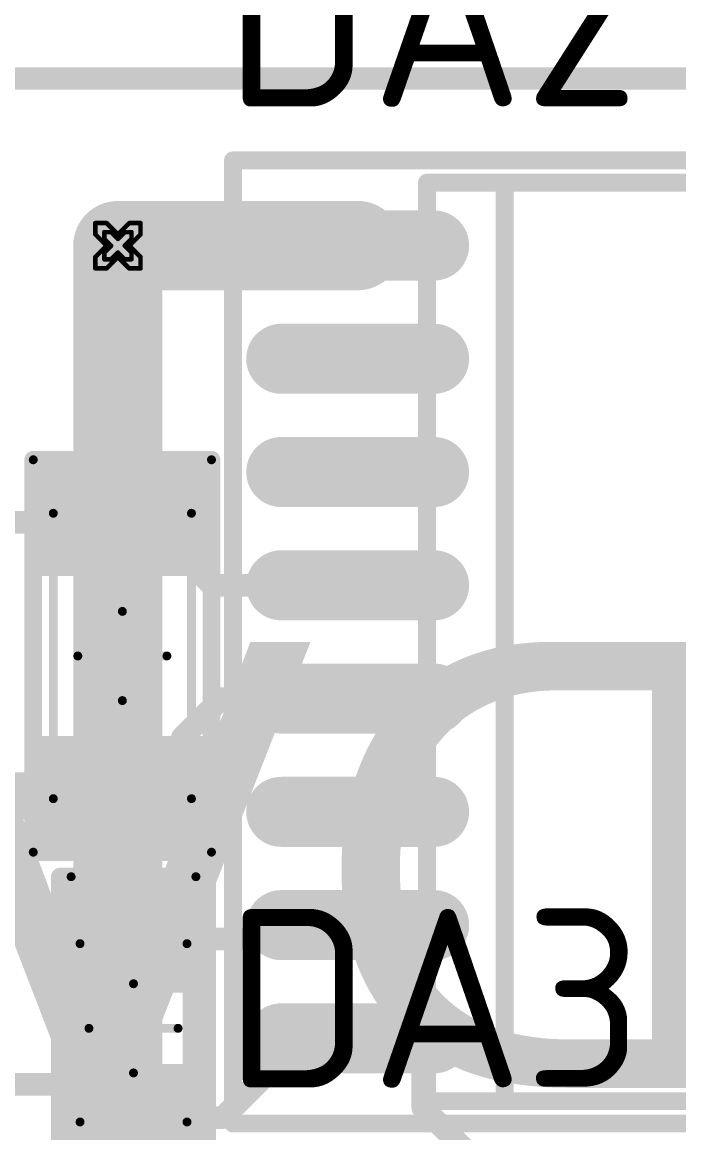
# Model space of a CAD drawing. Header units: millimetres. Extents: x 3219 to 51106, y -14166 to 2063.
# Drawn here: x 5537.65 to 5545.02, y 1778.16 to 1790.61 of the extents above; entities that cross this region are included whole.
import ezdxf

# ---------------------------------------------------------------- set-up
doc = ezdxf.new("R2010")
doc.units = ezdxf.units.MM
doc.layers.get('0').update_dxf_attribs({"lineweight": 53})
for name, color, linetype in [('Bottom Layer', 5, 'Continuous'), ('Bottom Solder', 6, 'Continuous'), ('Drill Drawing', 1, 'Continuous'), ('Mechanical 13', 56, 'Continuous'), ('Mechanical 15', 56, 'Continuous'), ('Top 3D Body', 76, 'Continuous'), ('Top Assembly', 56, 'Continuous'), ('Top Courtyard', 56, 'Continuous'), ('Top Layer', 1, 'Continuous'), ('Top Overlay', 2, 'Continuous'), ('Top Paste', 8, 'Continuous'), ('Top Solder', 216, 'Continuous')]:
    doc.layers.add(name, color=color, linetype=linetype)
doc.styles.add('Arial', font='arial.ttf', dxfattribs={"height": 3})
doc.styles.add('GOST type B', font='GOST_B.TTF', dxfattribs={"height": 3.5})

# ---------------------------------------------------------------- blocks, each defined once
blk = doc.blocks.new('1206_61')
at = {"layer": 'Top Layer'}
for points in [[(-1.99999981, -0.79999967), (-1.99999981, 0.7999996699999997), (-0.99999927, 0.79999967), (-0.9999992699999999, -0.7999996699999997)], [(0.99999927, -0.79999967), (0.9999992699999999, 0.7999996699999997), (1.99999981, 0.79999967), (1.99999981, -0.7999996699999997)]]:
    blk.add_hatch(color=1, dxfattribs=at).paths.add_polyline_path(points)
at = {"layer": 'Top Paste'}
for points in [[(-1.99999981, -0.79999967), (-1.99999981, 0.7999996699999997), (-0.99999927, 0.79999967), (-0.9999992699999999, -0.7999996699999997)], [(0.99999927, -0.79999967), (0.9999992699999999, 0.7999996699999997), (1.99999981, 0.79999967), (1.99999981, -0.7999996699999997)]]:
    blk.add_hatch(color=8, dxfattribs=at).paths.add_polyline_path(points)
at = {"layer": 'Top Solder'}
for points in [[(-2.10159981, -0.9015996700000002), (-2.10159981, 0.9015996699999999), (-0.8983992700000001, 0.9015996700000002), (-0.8983992699999997, -0.9015996699999999)], [(0.8983992700000001, -0.9015996700000002), (0.8983992699999997, 0.9015996699999999), (2.10159981, 0.9015996700000002), (2.10159981, -0.9015996699999999)]]:
    blk.add_hatch(color=216, dxfattribs=at).paths.add_polyline_path(points)
at = {"layer": 'Mechanical 13'}
for points in [[(-1.60000188, -0.77499972, 0.0999998, 0.0999998, 0), (-1.60000188, 0.77499972, 0.0999998, 0.0999998, 0)], [(1.59999934, 0.77499972, 0.0999998, 0.0999998, 0), (-1.60000188, 0.77499972, 0.0999998, 0.0999998, 0)], [(1.59999934, -0.77499972, 0.0999998, 0.0999998, 0), (1.59999934, 0.77499972, 0.0999998, 0.0999998, 0)], [(1.59999934, -0.77499972, 0.0999998, 0.0999998, 0), (-1.60000188, -0.77499972, 0.0999998, 0.0999998, 0)]]:
    blk.add_lwpolyline(points, format="xyseb", dxfattribs=at)
for points in [[(-1.62500056, 0.77499972, 0.0499999, 0.0499999, 1), (-1.5750032, 0.77499972, 0.0499999, 0.0499999, 1)], [(-1.62500056, 0.77499972, 0.0499999, 0.0499999, 1), (-1.5750032, 0.77499972, 0.0499999, 0.0499999, 1)], [(1.57500066, 0.77499972, 0.0499999, 0.0499999, 1), (1.62499802, 0.77499972, 0.0499999, 0.0499999, 1)], [(1.57500066, 0.77499972, 0.0499999, 0.0499999, 1), (1.62499802, 0.77499972, 0.0499999, 0.0499999, 1)], [(-1.62500056, -0.77499972, 0.0499999, 0.0499999, 1), (-1.5750032, -0.77499972, 0.0499999, 0.0499999, 1)], [(-1.62500056, -0.77499972, 0.0499999, 0.0499999, 1), (-1.5750032, -0.77499972, 0.0499999, 0.0499999, 1)], [(1.57500066, -0.77499972, 0.0499999, 0.0499999, 1), (1.62499802, -0.77499972, 0.0499999, 0.0499999, 1)], [(1.57500066, -0.77499972, 0.0499999, 0.0499999, 1), (1.62499802, -0.77499972, 0.0499999, 0.0499999, 1)]]:
    blk.add_lwpolyline(points, format="xyseb", close=True, dxfattribs=at)
at = {"layer": 'Mechanical 15'}
for points in [[(2.20000068, 1.00000054, 0.0999998, 0.0999998, 0), (-2.20000068, 1.00000054, 0.0999998, 0.0999998, 0)], [(-2.20000068, -1.00000054, 0.0999998, 0.0999998, 0), (-2.20000068, 1.00000054, 0.0999998, 0.0999998, 0)], [(2.20000068, -1.00000054, 0.0999998, 0.0999998, 0), (2.20000068, 1.00000054, 0.0999998, 0.0999998, 0)], [(0, -0.50000154, 0.0999998, 0.0999998, 0), (0, 0.499999, 0.0999998, 0.0999998, 0)], [(0.50000154, 0, 0.0999998, 0.0999998, 0), (-0.499999, 0, 0.0999998, 0.0999998, 0)], [(2.20000068, -1.00000054, 0.0999998, 0.0999998, 0), (-2.20000068, -1.00000054, 0.0999998, 0.0999998, 0)]]:
    blk.add_lwpolyline(points, format="xyseb", dxfattribs=at)
for points in [[(-2.22499936, 1.00000054, 0.0499999, 0.0499999, 1), (-2.175002, 1.00000054, 0.0499999, 0.0499999, 1)], [(-2.22499936, 1.00000054, 0.0499999, 0.0499999, 1), (-2.175002, 1.00000054, 0.0499999, 0.0499999, 1)], [(2.175002, 1.00000054, 0.0499999, 0.0499999, 1), (2.22499936, 1.00000054, 0.0499999, 0.0499999, 1)], [(2.175002, 1.00000054, 0.0499999, 0.0499999, 1), (2.22499936, 1.00000054, 0.0499999, 0.0499999, 1)], [(-0.02499868, 0.499999, 0.0499999, 0.0499999, 1), (0.02499868, 0.499999, 0.0499999, 0.0499999, 1)], [(-0.5249976799999999, 0, 0.0499999, 0.0499999, 1), (-0.47500032, 0, 0.0499999, 0.0499999, 1)], [(0.47500286, 0, 0.0499999, 0.0499999, 1), (0.52500022, 0, 0.0499999, 0.0499999, 1)], [(-0.02499868, -0.50000154, 0.0499999, 0.0499999, 1), (0.02499868, -0.50000154, 0.0499999, 0.0499999, 1)], [(-2.22499936, -1.00000054, 0.0499999, 0.0499999, 1), (-2.175002, -1.00000054, 0.0499999, 0.0499999, 1)], [(-2.22499936, -1.00000054, 0.0499999, 0.0499999, 1), (-2.175002, -1.00000054, 0.0499999, 0.0499999, 1)], [(2.175002, -1.00000054, 0.0499999, 0.0499999, 1), (2.22499936, -1.00000054, 0.0499999, 0.0499999, 1)], [(2.175002, -1.00000054, 0.0499999, 0.0499999, 1), (2.22499936, -1.00000054, 0.0499999, 0.0499999, 1)]]:
    blk.add_lwpolyline(points, format="xyseb", close=True, dxfattribs=at)
at = {"layer": 'Top Overlay'}
for points in [[(-2.20000068, -1.00000054, 0.1999996, 0.1999996, 0), (-2.20000068, 1.00000054, 0.1999996, 0.1999996, 0)], [(2.20000068, 1.00000054, 0.1999996, 0.1999996, 0), (-2.20000068, 1.00000054, 0.1999996, 0.1999996, 0)], [(2.20000068, -1.00000054, 0.1999996, 0.1999996, 0), (2.20000068, 1.00000054, 0.1999996, 0.1999996, 0)], [(2.20000068, -1.00000054, 0.1999996, 0.1999996, 0), (-2.20000068, -1.00000054, 0.1999996, 0.1999996, 0)]]:
    blk.add_lwpolyline(points, format="xyseb", dxfattribs=at)
for points in [[(-2.25000058, 1.00000054, 0.0999998, 0.0999998, 1), (-2.15000078, 1.00000054, 0.0999998, 0.0999998, 1)], [(-2.25000058, 1.00000054, 0.0999998, 0.0999998, 1), (-2.15000078, 1.00000054, 0.0999998, 0.0999998, 1)], [(2.15000078, 1.00000054, 0.0999998, 0.0999998, 1), (2.25000058, 1.00000054, 0.0999998, 0.0999998, 1)], [(2.15000078, 1.00000054, 0.0999998, 0.0999998, 1), (2.25000058, 1.00000054, 0.0999998, 0.0999998, 1)], [(-2.25000058, -1.00000054, 0.0999998, 0.0999998, 1), (-2.15000078, -1.00000054, 0.0999998, 0.0999998, 1)], [(-2.25000058, -1.00000054, 0.0999998, 0.0999998, 1), (-2.15000078, -1.00000054, 0.0999998, 0.0999998, 1)], [(2.15000078, -1.00000054, 0.0999998, 0.0999998, 1), (2.25000058, -1.00000054, 0.0999998, 0.0999998, 1)], [(2.15000078, -1.00000054, 0.0999998, 0.0999998, 1), (2.25000058, -1.00000054, 0.0999998, 0.0999998, 1)]]:
    blk.add_lwpolyline(points, format="xyseb", close=True, dxfattribs=at)
blk = doc.blocks.new('16_SOIC_W_106')
at = {"layer": 'Top Layer'}
h = blk.add_hatch(color=1, dxfattribs=at)
edge = h.paths.add_edge_path()
edge.add_arc((8.198170039999999, 2.54e-06), 0.29106622, 90, 270)
edge.add_line((8.198170039999999, -0.29106368), (9.91385368, -0.29106368))
edge.add_arc((9.91385368, 2.54e-06), 0.29106622, 270, 450)
edge.add_line((9.91385368, 0.29106876), (8.198170039999999, 0.29106876))
h = blk.add_hatch(color=1, dxfattribs=at)
edge = h.paths.add_edge_path()
edge.add_arc((8.19817258, -1.27), 0.29106622, 90, 270)
edge.add_line((8.19817258, -1.56106622), (9.91385622, -1.56106622))
edge.add_arc((9.91385622, -1.27), 0.29106622, 270, 450)
edge.add_line((9.91385622, -0.9789337799999999), (8.19817258, -0.9789337799999999))
h = blk.add_hatch(color=1, dxfattribs=at)
edge = h.paths.add_edge_path()
edge.add_arc((8.19817258, -2.53999746), 0.29106622, 90, 270)
edge.add_line((8.19817258, -2.83106368), (9.91385622, -2.83106368))
edge.add_arc((9.91385622, -2.53999746), 0.29106622, 270, 450)
edge.add_line((9.91385622, -2.24893124), (8.19817258, -2.24893124))
h = blk.add_hatch(color=1, dxfattribs=at)
edge = h.paths.add_edge_path()
edge.add_arc((8.19817258, -3.81000254), 0.29106622, 90, 270)
edge.add_line((8.19817258, -4.10106876), (9.91385622, -4.10106876))
edge.add_arc((9.91385622, -3.81000254), 0.29106622, 270, 450)
edge.add_line((9.91385622, -3.518936319999999), (8.19817258, -3.518936319999999))
h = blk.add_hatch(color=1, dxfattribs=at)
edge = h.paths.add_edge_path()
edge.add_arc((8.19817766, -5.08), 0.29106622, 90, 270)
edge.add_line((8.19817766, -5.371066219999999), (9.913861299999999, -5.371066219999999))
edge.add_arc((9.913861299999999, -5.08), 0.29106622, 270, 450)
edge.add_line((9.913861299999999, -4.78893378), (8.19817766, -4.78893378))
h = blk.add_hatch(color=1, dxfattribs=at)
edge = h.paths.add_edge_path()
edge.add_arc((8.19817258, -6.35), 0.29106622, 90, 270)
edge.add_line((8.19817258, -6.64106622), (9.91385622, -6.64106622))
edge.add_arc((9.91385622, -6.35), 0.29106622, 270, 450)
edge.add_line((9.91385622, -6.058933779999999), (8.19817258, -6.058933779999999))
h = blk.add_hatch(color=1, dxfattribs=at)
edge = h.paths.add_edge_path()
edge.add_arc((8.19816496, -7.619999999999999), 0.29106622, 90, 270)
edge.add_line((8.19816496, -7.911066219999999), (9.9138486, -7.911066219999999))
edge.add_arc((9.9138486, -7.619999999999999), 0.29106622, 270, 450)
edge.add_line((9.9138486, -7.328933779999999), (8.19816496, -7.328933779999999))
h = blk.add_hatch(color=1, dxfattribs=at)
edge = h.paths.add_edge_path()
edge.add_arc((8.19817258, -8.889997459999998), 0.29106622, 90, 270)
edge.add_line((8.19817258, -9.18106368), (9.91385622, -9.18106368))
edge.add_arc((9.91385622, -8.889997459999998), 0.29106622, 270, 450)
edge.add_line((9.91385622, -8.59893124), (8.19817258, -8.59893124))
at = {"layer": 'Top Paste'}
h = blk.add_hatch(color=8, dxfattribs=at)
edge = h.paths.add_edge_path()
edge.add_arc((8.198170039999999, 2.54e-06), 0.29106622, 90, 270)
edge.add_line((8.198170039999999, -0.29106368), (9.91385368, -0.29106368))
edge.add_arc((9.91385368, 2.54e-06), 0.29106622, 270, 450)
edge.add_line((9.91385368, 0.29106876), (8.198170039999999, 0.29106876))
h = blk.add_hatch(color=8, dxfattribs=at)
edge = h.paths.add_edge_path()
edge.add_arc((8.19817258, -1.27), 0.29106622, 90, 270)
edge.add_line((8.19817258, -1.56106622), (9.91385622, -1.56106622))
edge.add_arc((9.91385622, -1.27), 0.29106622, 270, 450)
edge.add_line((9.91385622, -0.9789337799999999), (8.19817258, -0.9789337799999999))
h = blk.add_hatch(color=8, dxfattribs=at)
edge = h.paths.add_edge_path()
edge.add_arc((8.19817258, -2.53999746), 0.29106622, 90, 270)
edge.add_line((8.19817258, -2.83106368), (9.91385622, -2.83106368))
edge.add_arc((9.91385622, -2.53999746), 0.29106622, 270, 450)
edge.add_line((9.91385622, -2.24893124), (8.19817258, -2.24893124))
h = blk.add_hatch(color=8, dxfattribs=at)
edge = h.paths.add_edge_path()
edge.add_arc((8.19817258, -3.81000254), 0.29106622, 90, 270)
edge.add_line((8.19817258, -4.10106876), (9.91385622, -4.10106876))
edge.add_arc((9.91385622, -3.81000254), 0.29106622, 270, 450)
edge.add_line((9.91385622, -3.518936319999999), (8.19817258, -3.518936319999999))
h = blk.add_hatch(color=8, dxfattribs=at)
edge = h.paths.add_edge_path()
edge.add_arc((8.19817766, -5.08), 0.29106622, 90, 270)
edge.add_line((8.19817766, -5.371066219999999), (9.913861299999999, -5.371066219999999))
edge.add_arc((9.913861299999999, -5.08), 0.29106622, 270, 450)
edge.add_line((9.913861299999999, -4.78893378), (8.19817766, -4.78893378))
h = blk.add_hatch(color=8, dxfattribs=at)
edge = h.paths.add_edge_path()
edge.add_arc((8.19817258, -6.35), 0.29106622, 90, 270)
edge.add_line((8.19817258, -6.64106622), (9.91385622, -6.64106622))
edge.add_arc((9.91385622, -6.35), 0.29106622, 270, 450)
edge.add_line((9.91385622, -6.058933779999999), (8.19817258, -6.058933779999999))
h = blk.add_hatch(color=8, dxfattribs=at)
edge = h.paths.add_edge_path()
edge.add_arc((8.19816496, -7.619999999999999), 0.29106622, 90, 270)
edge.add_line((8.19816496, -7.911066219999999), (9.9138486, -7.911066219999999))
edge.add_arc((9.9138486, -7.619999999999999), 0.29106622, 270, 450)
edge.add_line((9.9138486, -7.328933779999999), (8.19816496, -7.328933779999999))
h = blk.add_hatch(color=8, dxfattribs=at)
edge = h.paths.add_edge_path()
edge.add_arc((8.19817258, -8.889997459999998), 0.29106622, 90, 270)
edge.add_line((8.19817258, -9.18106368), (9.91385622, -9.18106368))
edge.add_arc((9.91385622, -8.889997459999998), 0.29106622, 270, 450)
edge.add_line((9.91385622, -8.59893124), (8.19817258, -8.59893124))
at = {"layer": 'Top Solder'}
h = blk.add_hatch(color=216, dxfattribs=at)
edge = h.paths.add_edge_path()
edge.add_arc((8.198170039999999, 2.54e-06), 0.39266622, 90, 270)
edge.add_line((8.198170039999999, -0.39266368), (9.91385368, -0.39266368))
edge.add_arc((9.91385368, 2.54e-06), 0.39266622, 270, 450)
edge.add_line((9.91385368, 0.39266876), (8.198170039999999, 0.39266876))
h = blk.add_hatch(color=216, dxfattribs=at)
edge = h.paths.add_edge_path()
edge.add_arc((8.19817258, -1.27), 0.39266622, 90, 270)
edge.add_line((8.19817258, -1.66266622), (9.91385622, -1.66266622))
edge.add_arc((9.91385622, -1.27), 0.39266622, 270, 450)
edge.add_line((9.91385622, -0.87733378), (8.19817258, -0.87733378))
h = blk.add_hatch(color=216, dxfattribs=at)
edge = h.paths.add_edge_path()
edge.add_arc((8.19817258, -2.53999746), 0.39266622, 90, 270)
edge.add_line((8.19817258, -2.93266368), (9.91385622, -2.93266368))
edge.add_arc((9.91385622, -2.53999746), 0.39266622, 270, 450)
edge.add_line((9.91385622, -2.14733124), (8.19817258, -2.14733124))
h = blk.add_hatch(color=216, dxfattribs=at)
edge = h.paths.add_edge_path()
edge.add_arc((8.19817258, -3.81000254), 0.39266622, 90, 270)
edge.add_line((8.19817258, -4.20266876), (9.91385622, -4.20266876))
edge.add_arc((9.91385622, -3.81000254), 0.39266622, 270, 450)
edge.add_line((9.91385622, -3.41733632), (8.19817258, -3.41733632))
h = blk.add_hatch(color=216, dxfattribs=at)
edge = h.paths.add_edge_path()
edge.add_arc((8.19817766, -5.08), 0.39266622, 90, 270)
edge.add_line((8.19817766, -5.47266622), (9.913861299999999, -5.47266622))
edge.add_arc((9.913861299999999, -5.08), 0.39266622, 270, 450)
edge.add_line((9.913861299999999, -4.687333779999999), (8.19817766, -4.687333779999999))
h = blk.add_hatch(color=216, dxfattribs=at)
edge = h.paths.add_edge_path()
edge.add_arc((8.19817258, -6.35), 0.39266622, 90, 270)
edge.add_line((8.19817258, -6.74266622), (9.91385622, -6.74266622))
edge.add_arc((9.91385622, -6.35), 0.39266622, 270, 450)
edge.add_line((9.91385622, -5.957333779999999), (8.19817258, -5.957333779999999))
h = blk.add_hatch(color=216, dxfattribs=at)
edge = h.paths.add_edge_path()
edge.add_arc((8.19816496, -7.619999999999999), 0.39266622, 90, 270)
edge.add_line((8.19816496, -8.01266622), (9.9138486, -8.01266622))
edge.add_arc((9.9138486, -7.619999999999999), 0.39266622, 270, 450)
edge.add_line((9.9138486, -7.227333779999999), (8.19816496, -7.227333779999999))
h = blk.add_hatch(color=216, dxfattribs=at)
edge = h.paths.add_edge_path()
edge.add_arc((8.19817258, -8.889997459999998), 0.39266622, 90, 270)
edge.add_line((8.19817258, -9.282663679999999), (9.91385622, -9.282663679999999))
edge.add_arc((9.91385622, -8.889997459999998), 0.39266622, 270, 450)
edge.add_line((9.91385622, -8.49733124), (8.19817258, -8.49733124))
at = {"layer": 'Top 3D Body'}
for points in [[(8.2779997, 0.7050023999999999, 0.1999996, 0.1999996, 0), (0.77799946, 0.7049922399999999, 0.1999996, 0.1999996, 0)], [(8.27800478, -9.59499732, 0.1999996, 0.1999996, 0), (8.2779997, 0.7050023999999999, 0.1999996, 0.1999996, 0)], [(8.27800478, -9.59499732, 0.1999996, 0.1999996, 0), (0.77801216, -9.59499732, 0.1999996, 0.1999996, 0)]]:
    blk.add_lwpolyline(points, format="xyseb", dxfattribs=at)
for points in [[(8.2279998, 0.7050023999999999, 0.0999998, 0.0999998, 1), (8.3279996, 0.7050023999999999, 0.0999998, 0.0999998, 1)], [(8.2279998, 0.7050023999999999, 0.0999998, 0.0999998, 1), (8.3279996, 0.7050023999999999, 0.0999998, 0.0999998, 1)], [(8.228004879999999, -9.59499732, 0.0999998, 0.0999998, 1), (8.32800468, -9.59499732, 0.0999998, 0.0999998, 1)], [(8.228004879999999, -9.59499732, 0.0999998, 0.0999998, 1), (8.32800468, -9.59499732, 0.0999998, 0.0999998, 1)]]:
    blk.add_lwpolyline(points, format="xyseb", close=True, dxfattribs=at)
at = {"layer": 'Top Assembly'}
for points in [[(10.45492194, 0.9549942799999999, 0.1999996, 0.1999996, 0), (-1.39891262, 0.9550044400000001, 0.1999996, 0.1999996, 0)], [(10.45492956, -9.84499936, 0.1999996, 0.1999996, 0), (10.45492194, 0.9549942799999999, 0.1999996, 0.1999996, 0)], [(10.45492956, -9.84499936, 0.1999996, 0.1999996, 0), (-1.39891262, -9.84499936, 0.1999996, 0.1999996, 0)]]:
    blk.add_lwpolyline(points, format="xyseb", dxfattribs=at)
for points in [[(10.40492204, 0.9549942799999999, 0.0999998, 0.0999998, 1), (10.50492184, 0.9549942799999999, 0.0999998, 0.0999998, 1)], [(10.40492204, 0.9549942799999999, 0.0999998, 0.0999998, 1), (10.50492184, 0.9549942799999999, 0.0999998, 0.0999998, 1)], [(10.40492966, -9.84499936, 0.0999998, 0.0999998, 1), (10.50492946, -9.84499936, 0.0999998, 0.0999998, 1)], [(10.40492966, -9.84499936, 0.0999998, 0.0999998, 1), (10.50492946, -9.84499936, 0.0999998, 0.0999998, 1)]]:
    blk.add_lwpolyline(points, format="xyseb", close=True, dxfattribs=at)
at = {"layer": 'Top Courtyard'}
for points in [[(10.45492194, 0.9549942799999999, 0.1999996, 0.1999996, 0), (-1.39891262, 0.9550044400000001, 0.1999996, 0.1999996, 0)], [(10.45492956, -9.84499936, 0.1999996, 0.1999996, 0), (10.45492194, 0.9549942799999999, 0.1999996, 0.1999996, 0)], [(10.45492956, -9.84499936, 0.1999996, 0.1999996, 0), (-1.39891262, -9.84499936, 0.1999996, 0.1999996, 0)]]:
    blk.add_lwpolyline(points, format="xyseb", dxfattribs=at)
for points in [[(10.40492204, 0.9549942799999999, 0.0999998, 0.0999998, 1), (10.50492184, 0.9549942799999999, 0.0999998, 0.0999998, 1)], [(10.40492204, 0.9549942799999999, 0.0999998, 0.0999998, 1), (10.50492184, 0.9549942799999999, 0.0999998, 0.0999998, 1)], [(10.40492966, -9.84499936, 0.0999998, 0.0999998, 1), (10.50492946, -9.84499936, 0.0999998, 0.0999998, 1)], [(10.40492966, -9.84499936, 0.0999998, 0.0999998, 1), (10.50492946, -9.84499936, 0.0999998, 0.0999998, 1)]]:
    blk.add_lwpolyline(points, format="xyseb", close=True, dxfattribs=at)
at = {"layer": 'Top Overlay'}
for points in [[(7.4071099, 0.70500748, 0.1999996, 0.1999996, 0), (1.64890196, 0.7050023999999999, 0.1999996, 0.1999996, 0)], [(7.4071099, 0.70500748, 0.1999996, 0.1999996, 0), (7.40710482, -9.59499986, 0.1999996, 0.1999996, 0)], [(7.40710482, -9.59499986, 0.1999996, 0.1999996, 0), (1.64890196, -9.595004939999999, 0.1999996, 0.1999996, 0)]]:
    blk.add_lwpolyline(points, format="xyseb", dxfattribs=at)
for points in [[(7.35711, 0.70500748, 0.0999998, 0.0999998, 1), (7.4571098, 0.70500748, 0.0999998, 0.0999998, 1)], [(7.35711, 0.70500748, 0.0999998, 0.0999998, 1), (7.4571098, 0.70500748, 0.0999998, 0.0999998, 1)], [(7.35710492, -9.59499986, 0.0999998, 0.0999998, 1), (7.457104719999999, -9.59499986, 0.0999998, 0.0999998, 1)], [(7.35710492, -9.59499986, 0.0999998, 0.0999998, 1), (7.457104719999999, -9.59499986, 0.0999998, 0.0999998, 1)]]:
    blk.add_lwpolyline(points, format="xyseb", close=True, dxfattribs=at)
at = {"layer": 'Top Assembly', "style": 'Arial'}
blk.add_text('DA2', height=5.00000016, dxfattribs=at).set_placement((4.527986879999999, -4.44501524))
blk = doc.blocks.new('CAP__0805_118')
at = {"layer": 'Top Layer'}
for points in [[(-1.50000081, -0.6250000200000001), (-1.50000081, 0.6250000199999999), (-0.5000002700000001, 0.6250000200000001), (-0.5000002699999999, -0.6250000199999999)], [(0.5000002700000001, -0.6250000200000001), (0.5000002699999999, 0.6250000199999999), (1.50000081, 0.6250000200000001), (1.50000081, -0.6250000199999999)]]:
    blk.add_hatch(color=1, dxfattribs=at).paths.add_polyline_path(points)
at = {"layer": 'Top Paste'}
for points in [[(-1.50000081, -0.6250000200000001), (-1.50000081, 0.6250000199999999), (-0.5000002700000001, 0.6250000200000001), (-0.5000002699999999, -0.6250000199999999)], [(0.5000002700000001, -0.6250000200000001), (0.5000002699999999, 0.6250000199999999), (1.50000081, 0.6250000200000001), (1.50000081, -0.6250000199999999)]]:
    blk.add_hatch(color=8, dxfattribs=at).paths.add_polyline_path(points)
at = {"layer": 'Top Solder'}
for points in [[(-1.60160081, -0.7266000200000001), (-1.60160081, 0.7266000199999998), (-0.3984002700000001, 0.7266000200000001), (-0.3984002699999999, -0.7266000199999998)], [(0.3984002700000001, -0.7266000200000001), (0.3984002699999999, 0.7266000199999998), (1.60160081, 0.7266000200000001), (1.60160081, -0.7266000199999998)]]:
    blk.add_hatch(color=216, dxfattribs=at).paths.add_polyline_path(points)
at = {"layer": 'Mechanical 13'}
for points in [[(1.05000044, 0.5999987999999999, 0.0999998, 0.0999998, 0), (-0.94918784, 0.5999987999999999, 0.0999998, 0.0999998, 0)], [(-0.94918784, -0.5999987999999999, 0.0999998, 0.0999998, 0), (-0.94918784, 0.5999987999999999, 0.0999998, 0.0999998, 0)], [(1.05000044, -0.5999987999999999, 0.0999998, 0.0999998, 0), (1.05000044, 0.5999987999999999, 0.0999998, 0.0999998, 0)], [(1.05000044, -0.5999987999999999, 0.0999998, 0.0999998, 0), (-0.94918784, -0.5999987999999999, 0.0999998, 0.0999998, 0)]]:
    blk.add_lwpolyline(points, format="xyseb", dxfattribs=at)
for points in [[(-0.97418652, 0.5999987999999999, 0.0499999, 0.0499999, 1), (-0.92418916, 0.5999987999999999, 0.0499999, 0.0499999, 1)], [(-0.97418652, 0.5999987999999999, 0.0499999, 0.0499999, 1), (-0.92418916, 0.5999987999999999, 0.0499999, 0.0499999, 1)], [(1.02500176, 0.5999987999999999, 0.0499999, 0.0499999, 1), (1.07499912, 0.5999987999999999, 0.0499999, 0.0499999, 1)], [(1.02500176, 0.5999987999999999, 0.0499999, 0.0499999, 1), (1.07499912, 0.5999987999999999, 0.0499999, 0.0499999, 1)], [(-0.97418652, -0.5999987999999999, 0.0499999, 0.0499999, 1), (-0.92418916, -0.5999987999999999, 0.0499999, 0.0499999, 1)], [(-0.97418652, -0.5999987999999999, 0.0499999, 0.0499999, 1), (-0.92418916, -0.5999987999999999, 0.0499999, 0.0499999, 1)], [(1.02500176, -0.5999987999999999, 0.0499999, 0.0499999, 1), (1.07499912, -0.5999987999999999, 0.0499999, 0.0499999, 1)], [(1.02500176, -0.5999987999999999, 0.0499999, 0.0499999, 1), (1.07499912, -0.5999987999999999, 0.0499999, 0.0499999, 1)]]:
    blk.add_lwpolyline(points, format="xyseb", close=True, dxfattribs=at)
at = {"layer": 'Mechanical 15'}
for points in [[(-1.69999914, -0.7000011399999999, 0.0999998, 0.0999998, 0), (-1.69999914, 0.7000011399999999, 0.0999998, 0.0999998, 0)], [(1.69999914, 0.7000011399999999, 0.0999998, 0.0999998, 0), (-1.69999914, 0.7000011399999999, 0.0999998, 0.0999998, 0)], [(1.69999914, -0.7000011399999999, 0.0999998, 0.0999998, 0), (1.69999914, 0.7000011399999999, 0.0999998, 0.0999998, 0)], [(0, -0.499999, 0.0999998, 0.0999998, 0), (0, 0.499999, 0.0999998, 0.0999998, 0)], [(0.50000154, 0, 0.0999998, 0.0999998, 0), (-0.499999, 0, 0.0999998, 0.0999998, 0)], [(1.69999914, -0.7000011399999999, 0.0999998, 0.0999998, 0), (-1.69999914, -0.7000011399999999, 0.0999998, 0.0999998, 0)]]:
    blk.add_lwpolyline(points, format="xyseb", dxfattribs=at)
for points in [[(-1.72499782, 0.7000011399999999, 0.0499999, 0.0499999, 1), (-1.67500046, 0.7000011399999999, 0.0499999, 0.0499999, 1)], [(-1.72499782, 0.7000011399999999, 0.0499999, 0.0499999, 1), (-1.67500046, 0.7000011399999999, 0.0499999, 0.0499999, 1)], [(1.67500046, 0.7000011399999999, 0.0499999, 0.0499999, 1), (1.72499782, 0.7000011399999999, 0.0499999, 0.0499999, 1)], [(1.67500046, 0.7000011399999999, 0.0499999, 0.0499999, 1), (1.72499782, 0.7000011399999999, 0.0499999, 0.0499999, 1)], [(-0.02499868, 0.499999, 0.0499999, 0.0499999, 1), (0.02499868, 0.499999, 0.0499999, 0.0499999, 1)], [(-0.5249976799999999, 0, 0.0499999, 0.0499999, 1), (-0.47500032, 0, 0.0499999, 0.0499999, 1)], [(0.47500286, 0, 0.0499999, 0.0499999, 1), (0.52500022, 0, 0.0499999, 0.0499999, 1)], [(-0.02499868, -0.499999, 0.0499999, 0.0499999, 1), (0.02499868, -0.499999, 0.0499999, 0.0499999, 1)], [(-1.72499782, -0.7000011399999999, 0.0499999, 0.0499999, 1), (-1.67500046, -0.7000011399999999, 0.0499999, 0.0499999, 1)], [(-1.72499782, -0.7000011399999999, 0.0499999, 0.0499999, 1), (-1.67500046, -0.7000011399999999, 0.0499999, 0.0499999, 1)], [(1.67500046, -0.7000011399999999, 0.0499999, 0.0499999, 1), (1.72499782, -0.7000011399999999, 0.0499999, 0.0499999, 1)], [(1.67500046, -0.7000011399999999, 0.0499999, 0.0499999, 1), (1.72499782, -0.7000011399999999, 0.0499999, 0.0499999, 1)]]:
    blk.add_lwpolyline(points, format="xyseb", close=True, dxfattribs=at)
at = {"layer": 'Top Overlay'}
for points in [[(1.69999914, 0.8249996199999998, 0.1999996, 0.1999996, 0), (-1.69999914, 0.8249996199999998, 0.1999996, 0.1999996, 0)], [(-1.69999914, -0.8249996199999998, 0.1999996, 0.1999996, 0), (-1.69999914, 0.8249996199999998, 0.1999996, 0.1999996, 0)], [(1.69999914, -0.8249996199999998, 0.1999996, 0.1999996, 0), (1.69999914, 0.8249996199999998, 0.1999996, 0.1999996, 0)], [(1.69999914, -0.8249996199999998, 0.1999996, 0.1999996, 0), (-1.69999914, -0.8249996199999998, 0.1999996, 0.1999996, 0)]]:
    blk.add_lwpolyline(points, format="xyseb", dxfattribs=at)
for points in [[(-1.74999904, 0.8249996199999998, 0.0999998, 0.0999998, 1), (-1.64999924, 0.8249996199999998, 0.0999998, 0.0999998, 1)], [(-1.74999904, 0.8249996199999998, 0.0999998, 0.0999998, 1), (-1.64999924, 0.8249996199999998, 0.0999998, 0.0999998, 1)], [(1.64999924, 0.8249996199999998, 0.0999998, 0.0999998, 1), (1.74999904, 0.8249996199999998, 0.0999998, 0.0999998, 1)], [(1.64999924, 0.8249996199999998, 0.0999998, 0.0999998, 1), (1.74999904, 0.8249996199999998, 0.0999998, 0.0999998, 1)], [(-1.74999904, -0.8249996199999998, 0.0999998, 0.0999998, 1), (-1.64999924, -0.8249996199999998, 0.0999998, 0.0999998, 1)], [(-1.74999904, -0.8249996199999998, 0.0999998, 0.0999998, 1), (-1.64999924, -0.8249996199999998, 0.0999998, 0.0999998, 1)], [(1.64999924, -0.8249996199999998, 0.0999998, 0.0999998, 1), (1.74999904, -0.8249996199999998, 0.0999998, 0.0999998, 1)], [(1.64999924, -0.8249996199999998, 0.0999998, 0.0999998, 1), (1.74999904, -0.8249996199999998, 0.0999998, 0.0999998, 1)]]:
    blk.add_lwpolyline(points, format="xyseb", close=True, dxfattribs=at)

msp = doc.modelspace()

# ---------------------------------------------------------------- hatches: boundary and pattern name
at = {"layer": 'Bottom Layer'}
h = msp.add_hatch(color=5, dxfattribs=at)
edge = h.paths.add_edge_path()
edge.add_arc((5538.728539925323, 1788.108105929654), 0.3999992, 0, 360)
at = {"layer": 'Bottom Solder'}
h = msp.add_hatch(color=6, dxfattribs=at)
edge = h.paths.add_edge_path()
edge.add_arc((5538.728539925323, 1788.108105929654), 0.5015992, 0, 360)
at = {"layer": 'Top Layer'}
h = msp.add_hatch(color=1, dxfattribs=at)
edge = h.paths.add_edge_path()
edge.add_arc((5538.728539925323, 1788.108105929654), 0.3999992, 0, 360)
at = {"layer": 'Top Solder'}
h = msp.add_hatch(color=216, dxfattribs=at)
edge = h.paths.add_edge_path()
edge.add_arc((5538.728539925323, 1788.108105929654), 0.5015992, 0, 360)

# ---------------------------------------------------------------- linework, layer by layer
at = {"layer": 'Bottom Layer'}
msp.add_lwpolyline([(5538.728539925323, 1776.608106069654, 1.00000054, 1.00000054, 0), (5538.728539925323, 1788.108105929654, 1.00000054, 1.00000054, 0)], format="xyseb", dxfattribs=at)
msp.add_lwpolyline([(5538.478540425323, 1788.108105929654, 0.499999, 0.499999, 1), (5538.978539425323, 1788.108105929654, 0.499999, 0.499999, 1)], format="xyseb", close=True, dxfattribs=at)
at = {"layer": 'Drill Drawing'}
for points in [[(5538.474539925326, 1788.235105929654, 0.0508, 0.0508, 0), (5538.474539925326, 1788.362105929654, 0.0508, 0.0508, 0)], [(5538.474539925326, 1788.362105929654, 0.0508, 0.0508, 0), (5538.601539925327, 1788.362105929654, 0.0508, 0.0508, 0)], [(5538.601539925327, 1788.362105929654, 0.0508, 0.0508, 0), (5538.728539925323, 1788.235105929654, 0.0508, 0.0508, 0)], [(5538.728539925323, 1788.235105929654, 0.0508, 0.0508, 0), (5538.855539925324, 1788.362105929654, 0.0508, 0.0508, 0)], [(5538.855539925324, 1788.362105929654, 0.0508, 0.0508, 0), (5538.982539925324, 1788.362105929654, 0.0508, 0.0508, 0)], [(5538.982539925324, 1788.235105929654, 0.0508, 0.0508, 0), (5538.982539925324, 1788.362105929654, 0.0508, 0.0508, 0)], [(5538.474539925326, 1788.235105929654, 0.0508, 0.0508, 0), (5538.601539925327, 1788.108105929654, 0.0508, 0.0508, 0)], [(5538.576139925324, 1788.184305929654, 0.0508, 0.0508, 0), (5538.576139925324, 1788.260505929654, 0.0508, 0.0508, 0)], [(5538.576139925324, 1788.260505929654, 0.0508, 0.0508, 0), (5538.652339925324, 1788.260505929654, 0.0508, 0.0508, 0)], [(5538.576139925324, 1788.184305929654, 0.0508, 0.0508, 0), (5538.652339925324, 1788.108105929654, 0.0508, 0.0508, 0)], [(5538.652339925324, 1788.260505929654, 0.0508, 0.0508, 0), (5538.728539925323, 1788.184305929654, 0.0508, 0.0508, 0)], [(5538.728539925323, 1788.184305929654, 0.0508, 0.0508, 0), (5538.804739925326, 1788.260505929654, 0.0508, 0.0508, 0)], [(5538.804739925326, 1788.260505929654, 0.0508, 0.0508, 0), (5538.880939925326, 1788.260505929654, 0.0508, 0.0508, 0)], [(5538.804739925326, 1788.108105929654, 0.0508, 0.0508, 0), (5538.880939925326, 1788.184305929654, 0.0508, 0.0508, 0)], [(5538.855539925324, 1788.108105929654, 0.0508, 0.0508, 0), (5538.982539925324, 1788.235105929654, 0.0508, 0.0508, 0)], [(5538.880939925326, 1788.184305929654, 0.0508, 0.0508, 0), (5538.880939925326, 1788.260505929654, 0.0508, 0.0508, 0)], [(5538.474539925326, 1787.981105929654, 0.0508, 0.0508, 0), (5538.601539925327, 1788.108105929654, 0.0508, 0.0508, 0)], [(5538.576139925324, 1788.031905929654, 0.0508, 0.0508, 0), (5538.652339925324, 1788.108105929654, 0.0508, 0.0508, 0)], [(5538.576139925324, 1787.955705929654, 0.0508, 0.0508, 0), (5538.576139925324, 1788.031905929654, 0.0508, 0.0508, 0)], [(5538.652339925324, 1787.955705929654, 0.0508, 0.0508, 0), (5538.728539925323, 1788.031905929654, 0.0508, 0.0508, 0)], [(5538.728539925323, 1788.031905929654, 0.0508, 0.0508, 0), (5538.804739925326, 1787.955705929654, 0.0508, 0.0508, 0)], [(5538.804739925326, 1788.108105929654, 0.0508, 0.0508, 0), (5538.880939925326, 1788.031905929654, 0.0508, 0.0508, 0)], [(5538.855539925324, 1788.108105929654, 0.0508, 0.0508, 0), (5538.982539925324, 1787.981105929654, 0.0508, 0.0508, 0)], [(5538.880939925326, 1787.955705929654, 0.0508, 0.0508, 0), (5538.880939925326, 1788.031905929654, 0.0508, 0.0508, 0)], [(5538.474539925326, 1787.854105929654, 0.0508, 0.0508, 0), (5538.474539925326, 1787.981105929654, 0.0508, 0.0508, 0)], [(5538.576139925324, 1787.955705929654, 0.0508, 0.0508, 0), (5538.652339925324, 1787.955705929654, 0.0508, 0.0508, 0)], [(5538.601539925327, 1787.854105929654, 0.0508, 0.0508, 0), (5538.728539925323, 1787.981105929654, 0.0508, 0.0508, 0)], [(5538.728539925323, 1787.981105929654, 0.0508, 0.0508, 0), (5538.855539925324, 1787.854105929654, 0.0508, 0.0508, 0)], [(5538.804739925326, 1787.955705929654, 0.0508, 0.0508, 0), (5538.880939925326, 1787.955705929654, 0.0508, 0.0508, 0)], [(5538.982539925324, 1787.854105929654, 0.0508, 0.0508, 0), (5538.982539925324, 1787.981105929654, 0.0508, 0.0508, 0)], [(5538.474539925326, 1787.854105929654, 0.0508, 0.0508, 0), (5538.601539925327, 1787.854105929654, 0.0508, 0.0508, 0)], [(5538.855539925324, 1787.854105929654, 0.0508, 0.0508, 0), (5538.982539925324, 1787.854105929654, 0.0508, 0.0508, 0)]]:
    msp.add_lwpolyline(points, format="xyseb", dxfattribs=at)
for points in [[(5538.461839925323, 1788.362105929654, 0.0254, 0.0254, 1), (5538.487239925325, 1788.362105929654, 0.0254, 0.0254, 1)], [(5538.461839925323, 1788.362105929654, 0.0254, 0.0254, 1), (5538.487239925325, 1788.362105929654, 0.0254, 0.0254, 1)], [(5538.588839925324, 1788.362105929654, 0.0254, 0.0254, 1), (5538.614239925326, 1788.362105929654, 0.0254, 0.0254, 1)], [(5538.588839925324, 1788.362105929654, 0.0254, 0.0254, 1), (5538.614239925326, 1788.362105929654, 0.0254, 0.0254, 1)], [(5538.842839925324, 1788.362105929654, 0.0254, 0.0254, 1), (5538.868239925323, 1788.362105929654, 0.0254, 0.0254, 1)], [(5538.842839925324, 1788.362105929654, 0.0254, 0.0254, 1), (5538.868239925323, 1788.362105929654, 0.0254, 0.0254, 1)], [(5538.969839925325, 1788.362105929654, 0.0254, 0.0254, 1), (5538.995239925323, 1788.362105929654, 0.0254, 0.0254, 1)], [(5538.969839925325, 1788.362105929654, 0.0254, 0.0254, 1), (5538.995239925323, 1788.362105929654, 0.0254, 0.0254, 1)], [(5538.461839925323, 1788.235105929654, 0.0254, 0.0254, 1), (5538.487239925325, 1788.235105929654, 0.0254, 0.0254, 1)], [(5538.461839925323, 1788.235105929654, 0.0254, 0.0254, 1), (5538.487239925325, 1788.235105929654, 0.0254, 0.0254, 1)], [(5538.563439925325, 1788.260505929654, 0.0254, 0.0254, 1), (5538.588839925324, 1788.260505929654, 0.0254, 0.0254, 1)], [(5538.563439925325, 1788.260505929654, 0.0254, 0.0254, 1), (5538.588839925324, 1788.260505929654, 0.0254, 0.0254, 1)], [(5538.563439925325, 1788.184305929654, 0.0254, 0.0254, 1), (5538.588839925324, 1788.184305929654, 0.0254, 0.0254, 1)], [(5538.563439925325, 1788.184305929654, 0.0254, 0.0254, 1), (5538.588839925324, 1788.184305929654, 0.0254, 0.0254, 1)], [(5538.639639925324, 1788.260505929654, 0.0254, 0.0254, 1), (5538.665039925323, 1788.260505929654, 0.0254, 0.0254, 1)], [(5538.639639925324, 1788.260505929654, 0.0254, 0.0254, 1), (5538.665039925323, 1788.260505929654, 0.0254, 0.0254, 1)], [(5538.715839925324, 1788.235105929654, 0.0254, 0.0254, 1), (5538.741239925326, 1788.235105929654, 0.0254, 0.0254, 1)], [(5538.715839925324, 1788.235105929654, 0.0254, 0.0254, 1), (5538.741239925326, 1788.235105929654, 0.0254, 0.0254, 1)], [(5538.715839925324, 1788.184305929654, 0.0254, 0.0254, 1), (5538.741239925326, 1788.184305929654, 0.0254, 0.0254, 1)], [(5538.715839925324, 1788.184305929654, 0.0254, 0.0254, 1), (5538.741239925326, 1788.184305929654, 0.0254, 0.0254, 1)], [(5538.792039925323, 1788.260505929654, 0.0254, 0.0254, 1), (5538.817439925326, 1788.260505929654, 0.0254, 0.0254, 1)], [(5538.792039925323, 1788.260505929654, 0.0254, 0.0254, 1), (5538.817439925326, 1788.260505929654, 0.0254, 0.0254, 1)], [(5538.868239925323, 1788.260505929654, 0.0254, 0.0254, 1), (5538.893639925325, 1788.260505929654, 0.0254, 0.0254, 1)], [(5538.868239925323, 1788.260505929654, 0.0254, 0.0254, 1), (5538.893639925325, 1788.260505929654, 0.0254, 0.0254, 1)], [(5538.868239925323, 1788.184305929654, 0.0254, 0.0254, 1), (5538.893639925325, 1788.184305929654, 0.0254, 0.0254, 1)], [(5538.868239925323, 1788.184305929654, 0.0254, 0.0254, 1), (5538.893639925325, 1788.184305929654, 0.0254, 0.0254, 1)], [(5538.969839925325, 1788.235105929654, 0.0254, 0.0254, 1), (5538.995239925323, 1788.235105929654, 0.0254, 0.0254, 1)], [(5538.969839925325, 1788.235105929654, 0.0254, 0.0254, 1), (5538.995239925323, 1788.235105929654, 0.0254, 0.0254, 1)], [(5538.563439925325, 1788.031905929654, 0.0254, 0.0254, 1), (5538.588839925324, 1788.031905929654, 0.0254, 0.0254, 1)], [(5538.563439925325, 1788.031905929654, 0.0254, 0.0254, 1), (5538.588839925324, 1788.031905929654, 0.0254, 0.0254, 1)], [(5538.588839925324, 1788.108105929654, 0.0254, 0.0254, 1), (5538.614239925326, 1788.108105929654, 0.0254, 0.0254, 1)], [(5538.588839925324, 1788.108105929654, 0.0254, 0.0254, 1), (5538.614239925326, 1788.108105929654, 0.0254, 0.0254, 1)], [(5538.639639925324, 1788.108105929654, 0.0254, 0.0254, 1), (5538.665039925323, 1788.108105929654, 0.0254, 0.0254, 1)], [(5538.639639925324, 1788.108105929654, 0.0254, 0.0254, 1), (5538.665039925323, 1788.108105929654, 0.0254, 0.0254, 1)], [(5538.715839925324, 1788.031905929654, 0.0254, 0.0254, 1), (5538.741239925326, 1788.031905929654, 0.0254, 0.0254, 1)], [(5538.715839925324, 1788.031905929654, 0.0254, 0.0254, 1), (5538.741239925326, 1788.031905929654, 0.0254, 0.0254, 1)], [(5538.792039925323, 1788.108105929654, 0.0254, 0.0254, 1), (5538.817439925326, 1788.108105929654, 0.0254, 0.0254, 1)], [(5538.792039925323, 1788.108105929654, 0.0254, 0.0254, 1), (5538.817439925326, 1788.108105929654, 0.0254, 0.0254, 1)], [(5538.842839925324, 1788.108105929654, 0.0254, 0.0254, 1), (5538.868239925323, 1788.108105929654, 0.0254, 0.0254, 1)], [(5538.842839925324, 1788.108105929654, 0.0254, 0.0254, 1), (5538.868239925323, 1788.108105929654, 0.0254, 0.0254, 1)], [(5538.868239925323, 1788.031905929654, 0.0254, 0.0254, 1), (5538.893639925325, 1788.031905929654, 0.0254, 0.0254, 1)], [(5538.868239925323, 1788.031905929654, 0.0254, 0.0254, 1), (5538.893639925325, 1788.031905929654, 0.0254, 0.0254, 1)], [(5538.461839925323, 1787.981105929654, 0.0254, 0.0254, 1), (5538.487239925325, 1787.981105929654, 0.0254, 0.0254, 1)], [(5538.461839925323, 1787.981105929654, 0.0254, 0.0254, 1), (5538.487239925325, 1787.981105929654, 0.0254, 0.0254, 1)], [(5538.563439925325, 1787.955705929654, 0.0254, 0.0254, 1), (5538.588839925324, 1787.955705929654, 0.0254, 0.0254, 1)], [(5538.563439925325, 1787.955705929654, 0.0254, 0.0254, 1), (5538.588839925324, 1787.955705929654, 0.0254, 0.0254, 1)], [(5538.639639925324, 1787.955705929654, 0.0254, 0.0254, 1), (5538.665039925323, 1787.955705929654, 0.0254, 0.0254, 1)], [(5538.639639925324, 1787.955705929654, 0.0254, 0.0254, 1), (5538.665039925323, 1787.955705929654, 0.0254, 0.0254, 1)], [(5538.715839925324, 1787.981105929654, 0.0254, 0.0254, 1), (5538.741239925326, 1787.981105929654, 0.0254, 0.0254, 1)], [(5538.715839925324, 1787.981105929654, 0.0254, 0.0254, 1), (5538.741239925326, 1787.981105929654, 0.0254, 0.0254, 1)], [(5538.792039925323, 1787.955705929654, 0.0254, 0.0254, 1), (5538.817439925326, 1787.955705929654, 0.0254, 0.0254, 1)], [(5538.792039925323, 1787.955705929654, 0.0254, 0.0254, 1), (5538.817439925326, 1787.955705929654, 0.0254, 0.0254, 1)], [(5538.868239925323, 1787.955705929654, 0.0254, 0.0254, 1), (5538.893639925325, 1787.955705929654, 0.0254, 0.0254, 1)], [(5538.868239925323, 1787.955705929654, 0.0254, 0.0254, 1), (5538.893639925325, 1787.955705929654, 0.0254, 0.0254, 1)], [(5538.969839925325, 1787.981105929654, 0.0254, 0.0254, 1), (5538.995239925323, 1787.981105929654, 0.0254, 0.0254, 1)], [(5538.969839925325, 1787.981105929654, 0.0254, 0.0254, 1), (5538.995239925323, 1787.981105929654, 0.0254, 0.0254, 1)], [(5538.461839925323, 1787.854105929654, 0.0254, 0.0254, 1), (5538.487239925325, 1787.854105929654, 0.0254, 0.0254, 1)], [(5538.461839925323, 1787.854105929654, 0.0254, 0.0254, 1), (5538.487239925325, 1787.854105929654, 0.0254, 0.0254, 1)], [(5538.588839925324, 1787.854105929654, 0.0254, 0.0254, 1), (5538.614239925326, 1787.854105929654, 0.0254, 0.0254, 1)], [(5538.588839925324, 1787.854105929654, 0.0254, 0.0254, 1), (5538.614239925326, 1787.854105929654, 0.0254, 0.0254, 1)], [(5538.842839925324, 1787.854105929654, 0.0254, 0.0254, 1), (5538.868239925323, 1787.854105929654, 0.0254, 0.0254, 1)], [(5538.842839925324, 1787.854105929654, 0.0254, 0.0254, 1), (5538.868239925323, 1787.854105929654, 0.0254, 0.0254, 1)], [(5538.969839925325, 1787.854105929654, 0.0254, 0.0254, 1), (5538.995239925323, 1787.854105929654, 0.0254, 0.0254, 1)], [(5538.969839925325, 1787.854105929654, 0.0254, 0.0254, 1), (5538.995239925323, 1787.854105929654, 0.0254, 0.0254, 1)]]:
    msp.add_lwpolyline(points, format="xyseb", close=True, dxfattribs=at)
at = {"layer": 'Top Layer'}
for points in [[(5537.503538565325, 1789.983105989654, 0.254, 0.254, 0), (5557.228538485324, 1789.983105989654, 0.254, 0.254, 0)], [(5538.728539925323, 1788.108105929654, 1.00000054, 1.00000054, 0), (5541.416327285326, 1788.108105929654, 1.00000054, 1.00000054, 0)], [(5541.416327285326, 1788.108105929654, 1.00000054, 1.00000054, 0), (5541.418702185325, 1788.110480829654, 1.00000054, 1.00000054, 0)], [(5536.978538345324, 1785.008104509654, 0.254, 0.254, 0), (5538.778537285325, 1785.008104509654, 0.254, 0.254, 0)], [(5538.778537285325, 1785.008104509654, 0.254, 0.254, 0), (5539.078536685323, 1785.008104509654, 0.254, 0.254, 0)], [(5539.078536685323, 1785.008104509654, 0.254, 0.254, 0), (5539.786157825325, 1784.300483369654, 0.254, 0.254, 0)], [(5539.786157825325, 1784.300483369654, 0.254, 0.254, 0), (5541.418697105324, 1784.300483369654, 0.254, 0.254, 0)], [(5539.451538225323, 1782.593229989654, 0.254, 0.254, 0), (5539.888794145325, 1783.030485909654, 0.254, 0.254, 0)], [(5539.888794145325, 1783.030485909654, 0.254, 0.254, 0), (5541.418702185325, 1783.030485909654, 0.254, 0.254, 0)], [(5539.451538225323, 1782.381106969654, 0.254, 0.254, 0), (5539.451538225323, 1782.593229989654, 0.254, 0.254, 0)], [(5539.078536685323, 1782.008105429654, 0.254, 0.254, 0), (5539.451538225323, 1782.381106969654, 0.254, 0.254, 0)], [(5536.196957485325, 1782.008105429654, 0.254, 0.254, 0), (5538.778537285325, 1782.008105429654, 0.254, 0.254, 0)], [(5538.778537285325, 1782.008105429654, 0.254, 0.254, 0), (5539.078536685323, 1782.008105429654, 0.254, 0.254, 0)], [(5540.314691185326, 1780.333107509654, 0.254, 0.254, 0), (5540.472067045324, 1780.490483369654, 0.254, 0.254, 0)], [(5540.472067045324, 1780.490483369654, 0.254, 0.254, 0), (5541.418702185325, 1780.490483369654, 0.254, 0.254, 0)], [(5538.903538305323, 1780.333107509654, 0.254, 0.254, 0), (5540.314691185326, 1780.333107509654, 0.254, 0.254, 0)], [(5540.498079185323, 1779.068903789654, 0.254, 0.254, 0), (5540.649656225323, 1779.220480829654, 0.254, 0.254, 0)], [(5540.649656225323, 1779.220480829654, 0.254, 0.254, 0), (5541.418704725325, 1779.220480829654, 0.254, 0.254, 0)], [(5541.418704725325, 1779.220480829654, 0.254, 0.254, 0), (5541.997969505326, 1779.220480829654, 0.254, 0.254, 0)], [(5541.997969505326, 1779.220480829654, 0.254, 0.254, 0), (5542.149546545326, 1779.068903789654, 0.254, 0.254, 0)], [(5540.498079185323, 1778.921647289654, 0.254, 0.254, 0), (5540.498079185323, 1779.068903789654, 0.254, 0.254, 0)], [(5542.149546545326, 1778.443151929655, 0.254, 0.254, 0), (5542.149546545326, 1779.068903789654, 0.254, 0.254, 0)], [(5539.909538325326, 1778.333106429654, 0.254, 0.254, 0), (5540.498079185323, 1778.921647289654, 0.254, 0.254, 0)], [(5535.278285205324, 1778.706107969654, 0.254, 0.254, 0), (5538.530536765324, 1778.706107969654, 0.254, 0.254, 0)], [(5538.530536765324, 1778.706107969654, 0.254, 0.254, 0), (5538.903538305323, 1778.333106429654, 0.254, 0.254, 0)], [(5538.903538305323, 1778.333106429654, 0.254, 0.254, 0), (5539.909538325326, 1778.333106429654, 0.254, 0.254, 0)], [(5542.149546545326, 1778.443151929655, 0.254, 0.254, 0), (5542.952432925325, 1777.640265549654, 0.254, 0.254, 0)]]:
    msp.add_lwpolyline(points, format="xyseb", dxfattribs=at)
for points in [[(5538.478540425323, 1788.108105929654, 0.499999, 0.499999, 1), (5538.978539425323, 1788.108105929654, 0.499999, 0.499999, 1)], [(5541.166327785326, 1788.108105929654, 0.499999, 0.499999, 1), (5541.666326785326, 1788.108105929654, 0.499999, 0.499999, 1)], [(5541.166327785326, 1788.108105929654, 0.499999, 0.499999, 1), (5541.666326785326, 1788.108105929654, 0.499999, 0.499999, 1)], [(5541.168702685325, 1788.110480829654, 0.499999, 0.499999, 1), (5541.668701685325, 1788.110480829654, 0.499999, 0.499999, 1)], [(5538.715037285325, 1785.008104509654, 0.127, 0.127, 1), (5538.842037285325, 1785.008104509654, 0.127, 0.127, 1)], [(5538.715037285325, 1785.008104509654, 0.127, 0.127, 1), (5538.842037285325, 1785.008104509654, 0.127, 0.127, 1)], [(5539.015036685323, 1785.008104509654, 0.127, 0.127, 1), (5539.142036685324, 1785.008104509654, 0.127, 0.127, 1)], [(5539.015036685323, 1785.008104509654, 0.127, 0.127, 1), (5539.142036685324, 1785.008104509654, 0.127, 0.127, 1)], [(5539.722657825325, 1784.300483369654, 0.127, 0.127, 1), (5539.849657825325, 1784.300483369654, 0.127, 0.127, 1)], [(5539.722657825325, 1784.300483369654, 0.127, 0.127, 1), (5539.849657825325, 1784.300483369654, 0.127, 0.127, 1)], [(5541.355197105324, 1784.300483369654, 0.127, 0.127, 1), (5541.482197105324, 1784.300483369654, 0.127, 0.127, 1)], [(5539.825294145325, 1783.030485909654, 0.127, 0.127, 1), (5539.952294145325, 1783.030485909654, 0.127, 0.127, 1)], [(5539.825294145325, 1783.030485909654, 0.127, 0.127, 1), (5539.952294145325, 1783.030485909654, 0.127, 0.127, 1)], [(5541.355202185325, 1783.030485909654, 0.127, 0.127, 1), (5541.482202185325, 1783.030485909654, 0.127, 0.127, 1)], [(5539.388038225326, 1782.593229989654, 0.127, 0.127, 1), (5539.515038225323, 1782.593229989654, 0.127, 0.127, 1)], [(5539.388038225326, 1782.593229989654, 0.127, 0.127, 1), (5539.515038225323, 1782.593229989654, 0.127, 0.127, 1)], [(5539.388038225326, 1782.381106969654, 0.127, 0.127, 1), (5539.515038225323, 1782.381106969654, 0.127, 0.127, 1)], [(5539.388038225326, 1782.381106969654, 0.127, 0.127, 1), (5539.515038225323, 1782.381106969654, 0.127, 0.127, 1)], [(5538.715037285325, 1782.008105429654, 0.127, 0.127, 1), (5538.842037285325, 1782.008105429654, 0.127, 0.127, 1)], [(5538.715037285325, 1782.008105429654, 0.127, 0.127, 1), (5538.842037285325, 1782.008105429654, 0.127, 0.127, 1)], [(5539.015036685323, 1782.008105429654, 0.127, 0.127, 1), (5539.142036685324, 1782.008105429654, 0.127, 0.127, 1)], [(5539.015036685323, 1782.008105429654, 0.127, 0.127, 1), (5539.142036685324, 1782.008105429654, 0.127, 0.127, 1)], [(5540.408567045324, 1780.490483369654, 0.127, 0.127, 1), (5540.535567045325, 1780.490483369654, 0.127, 0.127, 1)], [(5540.408567045324, 1780.490483369654, 0.127, 0.127, 1), (5540.535567045325, 1780.490483369654, 0.127, 0.127, 1)], [(5541.355202185325, 1780.490483369654, 0.127, 0.127, 1), (5541.482202185325, 1780.490483369654, 0.127, 0.127, 1)], [(5538.840038305323, 1780.333107509654, 0.127, 0.127, 1), (5538.967038305324, 1780.333107509654, 0.127, 0.127, 1)], [(5540.251191185325, 1780.333107509654, 0.127, 0.127, 1), (5540.378191185326, 1780.333107509654, 0.127, 0.127, 1)], [(5540.251191185325, 1780.333107509654, 0.127, 0.127, 1), (5540.378191185326, 1780.333107509654, 0.127, 0.127, 1)], [(5540.586156225323, 1779.220480829654, 0.127, 0.127, 1), (5540.713156225323, 1779.220480829654, 0.127, 0.127, 1)], [(5540.586156225323, 1779.220480829654, 0.127, 0.127, 1), (5540.713156225323, 1779.220480829654, 0.127, 0.127, 1)], [(5541.355204725325, 1779.220480829654, 0.127, 0.127, 1), (5541.482204725326, 1779.220480829654, 0.127, 0.127, 1)], [(5541.355204725325, 1779.220480829654, 0.127, 0.127, 1), (5541.482204725326, 1779.220480829654, 0.127, 0.127, 1)], [(5541.934469505326, 1779.220480829654, 0.127, 0.127, 1), (5542.061469505326, 1779.220480829654, 0.127, 0.127, 1)], [(5541.934469505326, 1779.220480829654, 0.127, 0.127, 1), (5542.061469505326, 1779.220480829654, 0.127, 0.127, 1)], [(5540.434579185323, 1779.068903789654, 0.127, 0.127, 1), (5540.561579185323, 1779.068903789654, 0.127, 0.127, 1)], [(5540.434579185323, 1779.068903789654, 0.127, 0.127, 1), (5540.561579185323, 1779.068903789654, 0.127, 0.127, 1)], [(5542.086046545326, 1779.068903789654, 0.127, 0.127, 1), (5542.213046545327, 1779.068903789654, 0.127, 0.127, 1)], [(5542.086046545326, 1779.068903789654, 0.127, 0.127, 1), (5542.213046545327, 1779.068903789654, 0.127, 0.127, 1)], [(5540.434579185323, 1778.921647289654, 0.127, 0.127, 1), (5540.561579185323, 1778.921647289654, 0.127, 0.127, 1)], [(5540.434579185323, 1778.921647289654, 0.127, 0.127, 1), (5540.561579185323, 1778.921647289654, 0.127, 0.127, 1)], [(5538.467036765323, 1778.706107969654, 0.127, 0.127, 1), (5538.594036765324, 1778.706107969654, 0.127, 0.127, 1)], [(5538.467036765323, 1778.706107969654, 0.127, 0.127, 1), (5538.594036765324, 1778.706107969654, 0.127, 0.127, 1)], [(5538.840038305323, 1778.333106429654, 0.127, 0.127, 1), (5538.967038305324, 1778.333106429654, 0.127, 0.127, 1)], [(5538.840038305323, 1778.333106429654, 0.127, 0.127, 1), (5538.967038305324, 1778.333106429654, 0.127, 0.127, 1)], [(5539.846038325326, 1778.333106429654, 0.127, 0.127, 1), (5539.973038325326, 1778.333106429654, 0.127, 0.127, 1)], [(5539.846038325326, 1778.333106429654, 0.127, 0.127, 1), (5539.973038325326, 1778.333106429654, 0.127, 0.127, 1)], [(5542.086046545326, 1778.443151929655, 0.127, 0.127, 1), (5542.213046545327, 1778.443151929655, 0.127, 0.127, 1)], [(5542.086046545326, 1778.443151929655, 0.127, 0.127, 1), (5542.213046545327, 1778.443151929655, 0.127, 0.127, 1)]]:
    msp.add_lwpolyline(points, format="xyseb", close=True, dxfattribs=at)

# ---------------------------------------------------------------- block references
for name, p, rotation in [('16_SOIC_W_106', (5550.474716585326, 1779.220483369654), 180), ('1206_61', (5538.778537285325, 1783.508104969654), 270), ('CAP__0805_118', (5538.903538305323, 1779.333106969654), 270)]:
    msp.add_blockref(name, p, dxfattribs=dict(rotation=rotation))

# ---------------------------------------------------------------- texts
at = {"layer": 'Top Overlay', "style": 'GOST type B'}
for s, p in [('DA2', (5539.922728545323, 1789.669690309654)), ('DA3', (5539.922728545323, 1778.671490309654))]:
    msp.add_text(s, height=2.00000108, dxfattribs=at).set_placement(p)

doc.saveas('drawing.dxf')
